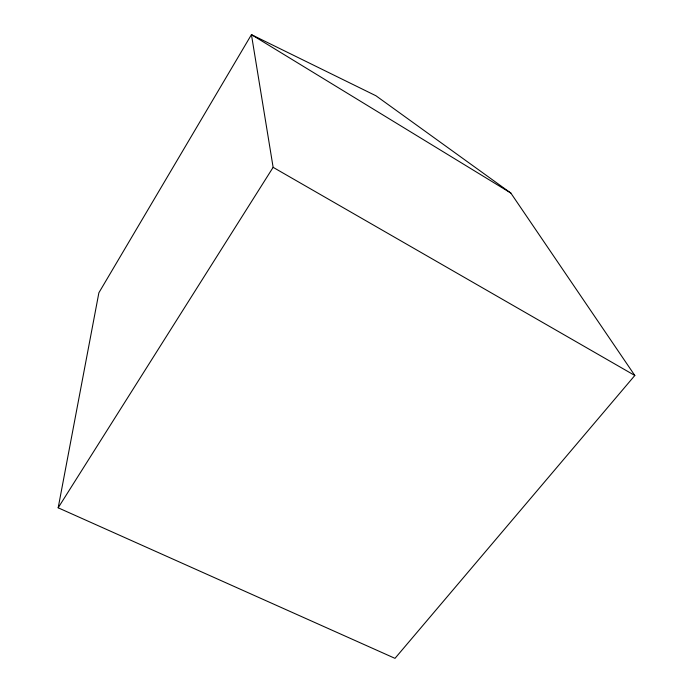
<?xml version="1.0" encoding="UTF-8"?>
<svg xmlns="http://www.w3.org/2000/svg" width="693" height="693" viewBox="0 0 693 693"><rect width="100%" height="100%" fill="white"/><g stroke="black" fill="none" stroke-linecap="round" stroke-linejoin="round"><path stroke-width="1.04" d="M58.177 507.804L98.882 292.767L251.438 34.65L375.944 95.764L510.828 193.052L634.823 375.485L394.993 658.35L58.177 507.804L273.129 167.334L251.438 34.65L510.828 193.052M273.129 167.334L634.823 375.485"/></g></svg>
